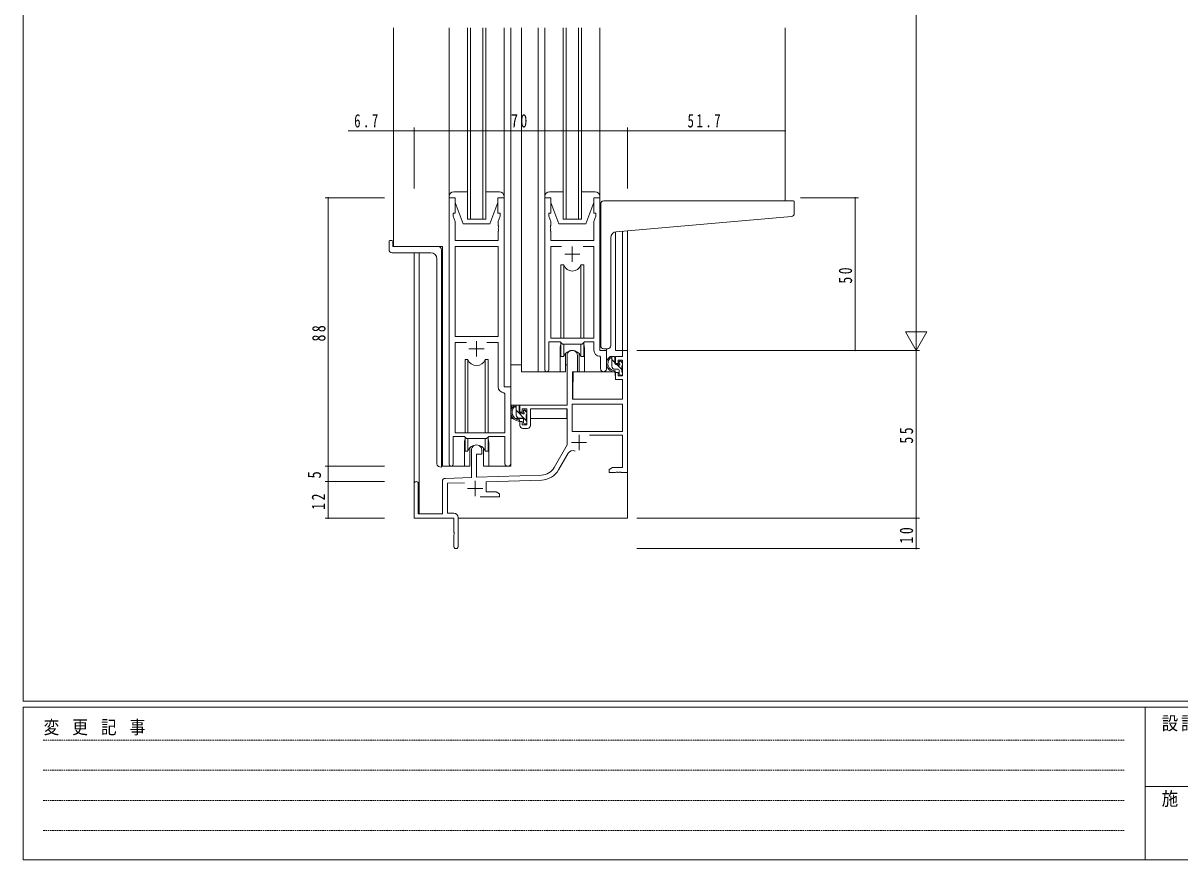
# Model space of a CAD drawing. Units: millimetres, scale not verified. Extents: x -567 to 567, y -403 to 403.
# Drawn here: x -562.7 to -183.4, y -403 to -128.7 of the extents above; entities that cross this region are included whole.
import ezdxf
from ezdxf.enums import TextEntityAlignment as Align

# ---------------------------------------------------------------- set-up
doc = ezdxf.new("R2010")
doc.units = ezdxf.units.MM
doc.header["$LTSCALE"] = 2
doc.linetypes.add('USER1', pattern=[0.375, 0.25, -0.125])
for name, color, linetype, lineweight in [('0-1_YKK_ZWAK', 7, 'Continuous', 18), ('0-3_YKK_11', 7, 'Continuous', 18), ('0-4_YKK_12', 2, 'Continuous', 18), ('0-5_YKK_13', 4, 'Continuous', 18), ('0-6_YKK_D', 6, 'Continuous', 18)]:
    doc.layers.add(name, color=color, linetype=linetype, lineweight=lineweight)
doc.styles.add('ＭＳ ゴシック', font='')
doc.styles.get('ＭＳ ゴシック').set_extended_font_data('MS Gothic')

msp = doc.modelspace()

# ---------------------------------------------------------------- linework, layer by layer
at = {"layer": '0-1_YKK_ZWAK'}
for p, q in [((-562.726, -350.982), (-562.726, 399.018)), ((537.274, -350.982), (-562.726, -350.982)), ((-562.726, -402.982), (-562.726, -352.982)), ((483.274, -352.982), (-562.726, -352.982)), ((-194.726, -352.982), (-194.726, -402.982)), ((-194.726, -378.981), (-10.726, -378.981)), ((-562.726, -402.982), (483.274, -402.982))]:
    msp.add_line(p, q, dxfattribs=at)
at = {"layer": '0-1_YKK_ZWAK', "linetype": 'USER1'}
for p, q in [((-556.157, -363.714), (-201.596, -363.714)), ((-556.157, -373.612), (-201.596, -373.612)), ((-556.157, -383.51), (-201.596, -383.51)), ((-556.157, -393.408), (-201.596, -393.408))]:
    msp.add_line(p, q, dxfattribs=at)
at = {"layer": '0-3_YKK_11'}
for p, q in [((-421.026, -185.982), (-423.026, -185.982)), ((-423.026, -185.982), (-423.026, -273.332)), ((-421.026, -190.982), (-421.026, -185.982)), ((-407.026, -185.982), (-407.026, -190.982)), ((-405.026, -185.982), (-407.026, -185.982)), ((-405.026, -247.982), (-405.026, -185.982)), ((-389.626, -185.982), (-391.626, -185.982)), ((-391.626, -185.982), (-391.626, -242.332)), ((-373.626, -185.982), (-375.626, -185.982)), ((-375.626, -185.982), (-375.626, -190.982)), ((-373.626, -235.982), (-373.626, -185.982)), ((-421.096, -199.982), (-421.096, -193.713)), ((-406.956, -196.941), (-406.956, -199.982)), ((-389.696, -199.982), (-389.696, -196.941)), ((-375.556, -193.713), (-375.556, -199.982)), ((-406.956, -199.982), (-421.096, -199.982)), ((-375.556, -199.982), (-389.696, -199.982)), ((-406.956, -201.912), (-421.096, -201.912)), ((-421.096, -201.912), (-421.096, -231.482)), ((-421.096, -201.912), (-421.096, -231.482)), ((-406.956, -231.482), (-406.956, -201.912)), ((-386.213, -201.912), (-389.696, -201.912)), ((-386.213, -201.912), (-389.696, -201.912)), ((-389.696, -201.912), (-389.696, -231.982)), ((-385.126, -204.482), (-380.126, -204.482)), ((-382.626, -201.982), (-382.626, -206.982)), ((-375.556, -201.912), (-379.039, -201.912)), ((-375.556, -231.982), (-375.556, -201.912)), ((-421.096, -231.482), (-406.956, -231.482)), ((-417.376, -233.412), (-421.096, -233.412)), ((-417.376, -233.412), (-421.096, -233.412)), ((-421.096, -233.412), (-421.096, -262.982)), ((-414.026, -232.982), (-414.026, -237.982)), ((-406.956, -233.412), (-410.676, -233.412)), ((-406.956, -247.912), (-406.956, -233.412)), ((-390.326, -242.332), (-390.326, -233.182)), ((-390.326, -233.182), (-386.626, -233.182)), ((-389.696, -231.982), (-375.556, -231.982)), ((-375.556, -233.182), (-375.556, -235.912)), ((-416.526, -235.482), (-411.526, -235.482)), ((-384.326, -253.982), (-384.326, -237.682)), ((-380.926, -237.682), (-380.926, -242.982)), ((-373.643, -237.911), (-373.356, -238.21)), ((-371.426, -235.982), (-373.626, -235.982)), ((-373.356, -238.21), (-373.356, -242.017)), ((-371.426, -242.017), (-371.426, -235.982)), ((-368.426, -240.282), (-368.426, -237.982)), ((-368.426, -237.982), (-366.156, -237.982)), ((-364.526, -235.982), (-364.526, -275.982)), ((-366.156, -239.182), (-367.626, -239.182)), ((-366.156, -244.382), (-366.156, -239.182)), ((-380.926, -242.982), (-382.526, -242.982)), ((-382.526, -242.982), (-382.526, -251.982)), ((-366.156, -245.582), (-368.426, -245.582)), ((-367.626, -244.382), (-366.156, -244.382)), ((-366.156, -251.982), (-366.156, -245.582)), ((-404.756, -250.21), (-405.043, -249.911)), ((-402.826, -247.982), (-405.026, -247.982)), ((-404.756, -262.982), (-404.756, -250.21)), ((-402.826, -273.017), (-402.826, -247.982)), ((-399.826, -256.282), (-399.826, -253.982)), ((-399.826, -253.982), (-384.326, -253.982)), ((-382.696, -253.612), (-382.696, -262.582)), ((-366.156, -253.612), (-382.696, -253.612)), ((-366.156, -253.612), (-382.696, -253.612)), ((-382.526, -251.982), (-366.156, -251.982)), ((-366.156, -262.582), (-366.156, -253.612)), ((-399.026, -256.282), (-399.826, -256.282)), ((-397.526, -255.182), (-399.026, -255.182)), ((-399.026, -255.182), (-399.026, -256.282)), ((-397.526, -260.382), (-397.526, -255.182)), ((-396.326, -255.182), (-396.326, -260.582)), ((-384.326, -255.182), (-396.326, -255.182)), ((-384.326, -266.982), (-384.326, -255.182)), ((-397.326, -261.582), (-398.826, -261.582)), ((-421.726, -264.182), (-418.026, -264.182)), ((-421.726, -273.332), (-421.726, -264.182)), ((-421.096, -262.982), (-404.756, -262.982)), ((-410.026, -264.182), (-404.756, -264.182)), ((-404.756, -264.182), (-404.756, -273.017)), ((-382.696, -262.582), (-366.156, -262.582)), ((-380.426, -263.682), (-380.426, -268.682)), ((-366.156, -263.782), (-377.027, -263.782)), ((-366.156, -274.352), (-366.156, -263.782)), ((-415.726, -277.651), (-415.726, -268.682)), ((-388.58, -274.351), (-384.326, -266.982)), ((-382.926, -266.182), (-377.926, -266.182)), ((-414.026, -269.982), (-414.026, -277.591)), ((-384.033, -269.734), (-387.169, -275.166)), ((-414.026, -277.591), (-392.736, -276.848)), ((-369.435, -274.352), (-366.156, -274.352)), ((-366.751, -275.862), (-367.301, -275.862)), ((-434.526, -290.982), (-434.526, -279.682)), ((-433.126, -279.682), (-433.126, -289.582)), ((-425.226, -289.582), (-425.226, -278.948)), ((-424.261, -277.949), (-415.726, -277.651)), ((-417.959, -279.36), (-423.596, -279.556)), ((-423.596, -279.556), (-423.596, -289.352)), ((-414.526, -278.782), (-414.526, -283.782)), ((-392.679, -278.477), (-410.826, -279.111)), ((-410.826, -279.111), (-410.826, -282.352)), ((-417.026, -281.282), (-412.026, -281.282)), ((-421.526, -290.982), (-434.526, -290.982)), ((-433.126, -289.582), (-425.226, -289.582)), ((-423.596, -289.352), (-421.526, -289.352)), ((-421.526, -295.524), (-421.526, -290.982)), ((-420.026, -290.852), (-420.026, -300.232)), ((-421.526, -300.232), (-421.526, -296.441))]:
    msp.add_line(p, q, dxfattribs=at)
for points in [[(-389.696, -196.941), (-389.816, -196.757), (-389.816, -196.207), (-389.696, -196.024), (-389.696, -195.941), (-389.816, -195.757), (-389.816, -195.207), (-389.696, -195.024), (-389.696, -193.713), (-390.326, -191.982), (-390.326, -190.982), (-389.626, -190.982), (-389.626, -185.982)], [(-421.096, -193.713), (-421.726, -191.982), (-421.726, -190.982), (-421.026, -190.982)], [(-407.026, -190.982), (-406.326, -190.982), (-406.326, -191.982), (-406.956, -193.713), (-406.956, -195.024), (-406.836, -195.207), (-406.836, -195.757), (-406.956, -195.941), (-406.956, -196.024), (-406.836, -196.207), (-406.836, -196.757), (-406.956, -196.941)], [(-375.626, -190.982), (-374.926, -190.982), (-374.926, -191.982), (-375.556, -193.713)], [(-386.626, -233.182), (-385.896, -233.912), (-379.356, -233.912)], [(-379.356, -233.912), (-378.626, -233.182), (-375.556, -233.182)], [(-366.156, -237.982), (-366.156, -235.982), (-364.526, -235.982)], [(-367.626, -239.182), (-367.626, -240.282), (-368.426, -240.282)], [(-368.426, -245.582), (-368.426, -243.282), (-367.626, -243.282), (-367.626, -244.382)], [(-399.826, -260.582), (-399.826, -259.282), (-399.026, -259.282), (-399.026, -260.382), (-397.526, -260.382)], [(-418.026, -264.182), (-417.296, -264.912), (-410.756, -264.912), (-410.026, -264.182)], [(-412.326, -268.682), (-412.326, -269.982), (-414.026, -269.982)], [(-367.301, -275.862), (-367.484, -275.982), (-367.568, -275.982), (-367.751, -275.862), (-368.301, -275.862), (-368.484, -275.982), (-370.526, -275.982), (-370.526, -274.982), (-369.435, -274.352)], [(-364.526, -275.982), (-366.568, -275.982), (-366.751, -275.862)], [(-410.826, -282.352), (-407.617, -282.352), (-406.526, -282.982), (-406.526, -283.982), (-412.876, -283.982)], [(-421.526, -296.441), (-421.406, -296.257), (-421.406, -295.707), (-421.526, -295.524)]]:
    msp.add_lwpolyline(points, dxfattribs=at)
for centre, radius, start, end in [((-382.626, -237.682), 1.7, 359.99999, 180.00001), ((-373.556, -235.912), 2, 180, 267.50807), ((-390.976, -242.332), 0.65, 179.99999, 0.00001), ((-372.391, -242.017), 0.965, 179.99999, 0.00001), ((-404.956, -247.912), 2, 180, 267.50807), ((-398.826, -260.582), 1, 180.00001, 269.99999), ((-397.326, -260.582), 1, 270.00001, 359.99999), ((-414.026, -268.682), 1.7, 359.99999, 180.00001), ((-382.474, -270.634), 1.8, 65.29866, 149.99999), ((-403.791, -273.017), 0.965, 179.99999, 0.00001), ((-422.376, -273.332), 0.65, 179.99999, 0.00001), ((-392.91, -271.851), 5, 271.99999, 330), ((-392.91, -271.851), 6.63, 272, 330), ((-433.826, -279.682), 0.7, 359.99999, 180.00001), ((-424.226, -278.948), 1, 91.99998, 180), ((-421.526, -290.852), 1.5, 0.00001, 89.99999), ((-420.776, -300.232), 0.75, 179.99999, 0.00001)]:
    msp.add_arc(centre, radius, start, end, dxfattribs=at)
at = {"layer": '0-4_YKK_12'}
for p, q in [((-441.226, -130.232), (-441.226, -201.982)), ((-417.026, -192.982), (-417.026, -130.232)), ((-416.026, -130.232), (-416.026, -192.982)), ((-412.026, -192.982), (-412.026, -130.232)), ((-411.026, -130.232), (-411.026, -192.982)), ((-402.826, -130.232), (-402.826, -273.982)), ((-399.326, -130.232), (-399.326, -242.982)), ((-393.826, -130.232), (-393.826, -242.982)), ((-385.626, -192.982), (-385.626, -130.232)), ((-384.626, -130.232), (-384.626, -192.982)), ((-380.626, -192.982), (-380.626, -130.232)), ((-379.626, -130.232), (-379.626, -192.982)), ((-312.826, -130.232), (-312.826, -186.985)), ((-411.026, -192.982), (-417.026, -192.982)), ((-379.626, -192.982), (-385.626, -192.982)), ((-368.426, -197.125), (-368.426, -235.982)), ((-366.156, -235.982), (-366.156, -196.914)), ((-364.526, -196.771), (-364.526, -235.982)), ((-425.226, -201.982), (-441.226, -201.982)), ((-434.526, -279.682), (-434.526, -203.982)), ((-432.896, -203.982), (-432.896, -289.582)), ((-425.226, -201.982), (-425.226, -273.982)), ((-386.626, -235.482), (-386.626, -242.982)), ((-378.626, -235.482), (-378.626, -242.982)), ((-371.426, -235.482), (-371.426, -236.282)), ((-371.426, -236.282), (-371.426, -235.982)), ((-365.856, -235.982), (-368.426, -235.982)), ((-386.626, -242.982), (-399.326, -242.982)), ((-372.399, -242.982), (-378.626, -242.982)), ((-418.026, -266.482), (-418.026, -273.982)), ((-410.026, -266.482), (-410.026, -273.982)), ((-418.026, -273.982), (-425.226, -273.982)), ((-402.826, -273.982), (-410.026, -273.982)), ((-364.526, -275.482), (-364.526, -290.982)), ((-420.026, -290.982), (-364.526, -290.982))]:
    msp.add_line(p, q, dxfattribs=at)
for centre, start, end in [((-382.626, -235.482), 159.63587, 180), ((-382.626, -235.482), 0, 20.36413), ((-414.026, -266.482), 159.63587, 180), ((-414.026, -266.482), 0, 20.36413)]:
    msp.add_arc(centre, 4, start, end, dxfattribs=at)
at = {"layer": '0-5_YKK_13'}
for p, q in [((-423.026, -130.232), (-423.026, -191.482)), ((-405.026, -130.232), (-405.026, -191.482)), ((-391.626, -130.232), (-391.626, -191.482)), ((-373.626, -130.232), (-373.626, -191.482)), ((-417.026, -183.982), (-421.526, -183.982)), ((-406.526, -183.982), (-411.026, -183.982)), ((-405.026, -185.982), (-405.026, -185.482)), ((-385.626, -183.982), (-390.126, -183.982)), ((-375.126, -183.982), (-379.626, -183.982)), ((-421.026, -187.482), (-418.426, -194.482)), ((-407.026, -187.482), (-409.626, -194.482)), ((-407.026, -187.482), (-407.026, -185.982)), ((-407.026, -185.982), (-405.026, -185.982)), ((-389.626, -187.482), (-387.026, -194.482)), ((-375.626, -187.482), (-378.226, -194.482)), ((-375.626, -187.482), (-375.626, -185.982)), ((-373.326, -196.537), (-373.326, -187.985)), ((-372.326, -186.985), (-310.126, -186.985)), ((-309.826, -191.069), (-309.826, -187.285)), ((-368.2, -197.093), (-310.739, -192.065)), ((-418.426, -194.482), (-409.626, -194.482)), ((-387.026, -194.482), (-378.226, -194.482)), ((-373.326, -196.537), (-373.326, -197.541)), ((-442.726, -200.282), (-442.726, -202.982)), ((-442.426, -199.982), (-441.826, -199.982)), ((-441.526, -200.282), (-441.526, -201.682)), ((-373.326, -234.485), (-373.326, -197.541)), ((-370.026, -234.485), (-370.026, -199.085)), ((-429.026, -203.982), (-441.726, -203.982)), ((-426.528, -201.982), (-441.226, -201.982)), ((-425.528, -274.257), (-425.528, -202.982)), ((-427.026, -205.982), (-427.026, -273.21)), ((-385.454, -207.982), (-386.376, -207.982)), ((-386.376, -207.982), (-386.376, -231.982)), ((-385.454, -231.982), (-385.454, -207.982)), ((-378.876, -207.982), (-379.798, -207.982)), ((-379.798, -231.982), (-379.798, -207.982)), ((-378.876, -231.982), (-378.876, -207.982)), ((-386.376, -233.432), (-386.376, -237.982)), ((-385.454, -237.982), (-385.454, -233.912)), ((-379.798, -237.982), (-379.798, -233.912)), ((-378.876, -237.982), (-378.876, -233.432)), ((-386.376, -237.982), (-385.454, -237.982)), ((-384.876, -236.998), (-384.876, -242.982)), ((-380.376, -242.982), (-380.376, -236.998)), ((-379.798, -237.982), (-378.876, -237.982)), ((-371.026, -235.485), (-372.326, -235.485)), ((-368.956, -237.982), (-370.256, -237.982)), ((-369.656, -241.182), (-369.656, -237.982)), ((-368.656, -239.955), (-369.656, -238.955)), ((-368.656, -240.282), (-368.656, -238.282)), ((-416.854, -238.982), (-417.776, -238.982)), ((-417.776, -238.982), (-417.776, -262.982)), ((-416.854, -262.982), (-416.854, -238.982)), ((-410.276, -238.982), (-411.198, -238.982)), ((-411.198, -262.982), (-411.198, -238.982)), ((-410.276, -262.982), (-410.276, -238.982)), ((-399.326, -240.782), (-402.822, -240.782)), ((-402.822, -253.982), (-402.822, -240.782)), ((-384.876, -240.782), (-384.326, -240.782)), ((-367.556, -242.182), (-368.656, -242.182)), ((-367.717, -240.582), (-368.356, -240.582)), ((-366.356, -242.255), (-368.029, -240.582)), ((-367.256, -239.782), (-367.256, -240.121)), ((-367.256, -242.482), (-367.256, -243.782)), ((-366.244, -240.07), (-366.744, -239.57)), ((-366.356, -243.082), (-366.356, -241.082)), ((-366.156, -240.882), (-366.156, -240.282)), ((-384.876, -242.982), (-386.626, -242.982)), ((-382.421, -245.482), (-382.526, -245.482)), ((-382.402, -243.28), (-382.456, -249.482)), ((-368.524, -242.982), (-382.102, -242.982)), ((-378.626, -242.982), (-380.376, -242.982)), ((-368.524, -242.982), (-368.456, -245.582)), ((-368.456, -245.582), (-366.487, -245.582)), ((-366.956, -244.082), (-366.456, -244.082)), ((-366.156, -249.482), (-366.187, -245.88)), ((-366.156, -243.782), (-366.156, -243.282)), ((-382.456, -249.482), (-382.437, -251.685)), ((-366.175, -251.685), (-366.156, -249.482)), ((-384.626, -253.982), (-402.822, -253.982)), ((-402.622, -253.982), (-402.622, -255.234)), ((-400.356, -253.982), (-401.656, -253.982)), ((-401.056, -257.182), (-401.056, -253.982)), ((-382.526, -250.412), (-382.447, -250.491)), ((-382.137, -251.982), (-366.475, -251.982)), ((-402.622, -257.372), (-402.622, -258.282)), ((-397.756, -258.938), (-401.056, -255.638)), ((-400.056, -256.282), (-400.056, -254.282)), ((-399.117, -256.582), (-399.756, -256.582)), ((-398.656, -255.782), (-398.656, -256.121)), ((-397.556, -256.31), (-398.382, -255.484)), ((-397.644, -256.07), (-398.144, -255.57)), ((-397.756, -259.082), (-397.756, -257.082)), ((-397.556, -256.882), (-397.556, -256.282)), ((-384.422, -255.263), (-384.422, -258.282)), ((-402.622, -258.282), (-402.041, -258.282)), ((-401.345, -258.282), (-398.732, -258.282)), ((-398.956, -258.182), (-400.056, -258.182)), ((-398.656, -258.482), (-398.656, -259.782)), ((-398.356, -260.082), (-397.856, -260.082)), ((-397.756, -258.282), (-397.526, -258.282)), ((-397.556, -259.782), (-397.556, -259.282)), ((-384.422, -258.282), (-396.326, -258.282)), ((-417.776, -264.432), (-417.776, -268.982)), ((-416.854, -268.982), (-416.854, -264.912)), ((-411.198, -268.982), (-411.198, -264.912)), ((-410.276, -268.982), (-410.276, -264.432)), ((-417.776, -268.982), (-416.854, -268.982)), ((-416.276, -267.998), (-416.276, -273.982)), ((-411.776, -273.982), (-411.776, -267.998)), ((-411.198, -268.982), (-410.276, -268.982)), ((-426.113, -274.206), (-426.026, -274.214)), ((-425.528, -274.257), (-426.026, -274.214)), ((-418.026, -273.982), (-416.276, -273.982)), ((-411.776, -273.982), (-410.026, -273.982))]:
    msp.add_line(p, q, dxfattribs=at)
for points in [[(-423.026, -185.482), (-423.026, -185.982), (-421.026, -185.982), (-421.026, -187.482)], [(-391.626, -185.482), (-391.626, -185.982), (-389.626, -185.982), (-389.626, -187.482)], [(-375.626, -185.982), (-373.626, -185.982), (-373.626, -185.482)]]:
    msp.add_lwpolyline(points, dxfattribs=at)
for centre, radius, start, end in [((-421.526, -185.482), 1.5, 90, 180), ((-406.526, -185.482), 1.5, 0, 90), ((-390.126, -185.482), 1.5, 90, 180), ((-375.126, -185.482), 1.5, 0, 90), ((-372.326, -187.985), 1, 135.573, 180), ((-372.326, -187.985), 1, 90, 135.573), ((-372.326, -187.985), 1, 121.36694, 135.573), ((-310.126, -187.285), 0.3, 0, 90), ((-310.826, -191.069), 1, 275, 0), ((-368.026, -199.085), 2, 95, 180), ((-442.426, -200.282), 0.3, 90, 180), ((-441.826, -200.282), 0.3, 0, 90), ((-441.726, -202.982), 1, 180, 270), ((-441.226, -201.682), 0.3, 180, 270), ((-429.026, -205.982), 2, 0, 90), ((-426.528, -202.982), 1, 0, 90), ((-382.626, -206.982), 3, 199.4715, 340.5285), ((-372.326, -234.485), 1, 180, 270), ((-371.026, -234.485), 1, 270, 0), ((-382.626, -238.982), 3, 19.47123, 160.52877), ((-368.542, -240.303), 2.885, 126.45193, 263.90389), ((-368.456, -240.269), 2.504, 139.45806, 259.25217), ((-370.516, -238.387), 0.3, 301.6219, 336.95039), ((-370.056, -238.582), 0.2, 36.8699, 156.95039), ((-369.656, -238.282), 0.3, 216.8699, 270), ((-368.956, -238.282), 0.3, 0, 90), ((-414.026, -237.982), 3, 199.4715, 340.5285), ((-368.656, -241.182), 1, 180, 270), ((-368.778, -242.932), 0.25, 253.6388, 125.58163), ((-368.356, -240.282), 0.3, 180, 270), ((-367.717, -240.882), 0.3, 33.05573, 90), ((-367.556, -242.482), 0.3, 0, 90), ((-367.256, -240.582), 0.25, 213.05573, 56.94427), ((-366.956, -239.782), 0.3, 45, 180), ((-366.956, -240.121), 0.3, 180, 236.94427), ((-366.356, -240.882), 0.2, 270, 0), ((-366.456, -240.282), 0.3, 0, 45), ((-382.102, -243.282), 0.3, 90, 179.5), ((-366.956, -243.782), 0.3, 180, 270), ((-366.487, -245.882), 0.3, 0.5, 90), ((-366.456, -243.782), 0.3, 270, 0), ((-366.356, -243.282), 0.2, 0, 90), ((-399.942, -256.303), 2.885, 126.45193, 263.90389), ((-400.356, -254.282), 0.3, 0, 90), ((-382.137, -251.682), 0.3, 180.5, 270), ((-366.475, -251.682), 0.3, 270, 359.5), ((-399.856, -256.269), 2.504, 139.45806, 259.25217), ((-401.916, -254.387), 0.3, 301.6219, 336.95039), ((-401.456, -254.582), 0.2, 36.8699, 156.95039), ((-401.056, -254.282), 0.3, 216.8699, 270), ((-400.056, -257.182), 1, 180, 270), ((-399.756, -256.282), 0.3, 180, 270), ((-399.117, -256.882), 0.3, 33.05573, 90), ((-398.656, -256.582), 0.25, 213.05573, 56.94427), ((-398.356, -255.782), 0.3, 45, 180), ((-398.356, -256.121), 0.3, 180, 236.94427), ((-397.756, -256.882), 0.2, 270, 0), ((-397.856, -256.282), 0.3, 0, 45), ((-400.178, -258.932), 0.25, 253.6388, 125.58163), ((-398.956, -258.482), 0.3, 0, 90), ((-398.356, -259.782), 0.3, 180, 270), ((-397.856, -259.782), 0.3, 270, 0), ((-397.756, -259.282), 0.2, 0, 90), ((-414.026, -269.982), 3, 19.47123, 160.52877), ((-426.026, -273.21), 1, 180, 265)]:
    msp.add_arc(centre, radius, start, end, dxfattribs=at)
at = {"layer": '0-6_YKK_D'}
for p, q in [((-269.826, 157.018), (-269.826, -228.982)), ((-441.226, -182.982), (-441.226, -162.982)), ((-434.526, -182.982), (-434.526, -162.982)), ((-434.526, -182.982), (-434.526, -162.982)), ((-364.526, -182.982), (-364.526, -162.982)), ((-364.526, -182.982), (-364.526, -162.982)), ((-312.826, -185.985), (-312.826, -162.982)), ((-441.226, -163.982), (-456.126, -163.982)), ((-434.526, -163.982), (-441.226, -163.982)), ((-434.526, -163.982), (-364.526, -163.982)), ((-364.526, -163.982), (-312.826, -163.982)), ((-444.226, -185.982), (-463.726, -185.982)), ((-462.726, -273.982), (-462.726, -185.982)), ((-307.826, -185.982), (-288.826, -185.982)), ((-289.826, -235.982), (-289.826, -185.982)), ((-269.826, -235.982), (-269.826, -223.858)), ((-266.326, -229.92), (-273.326, -229.92)), ((-269.826, -235.982), (-273.326, -229.92)), ((-269.826, -235.982), (-266.326, -229.92)), ((-361.526, -235.982), (-268.826, -235.982)), ((-314.826, -235.982), (-268.826, -235.982)), ((-307.826, -235.982), (-288.826, -235.982)), ((-269.826, -235.982), (-269.826, -290.982)), ((-444.226, -273.982), (-463.726, -273.982)), ((-444.226, -273.982), (-463.726, -273.982)), ((-462.726, -278.982), (-462.726, -273.982)), ((-444.226, -278.982), (-463.726, -278.982)), ((-444.226, -278.982), (-463.726, -278.982)), ((-462.726, -278.982), (-462.726, -290.982)), ((-444.226, -290.982), (-463.726, -290.982)), ((-361.526, -290.982), (-268.826, -290.982)), ((-361.526, -290.982), (-268.826, -290.982)), ((-269.826, -290.982), (-269.826, -300.982)), ((-361.526, -300.982), (-268.826, -300.982))]:
    msp.add_line(p, q, dxfattribs=at)
for centre, start, end in [((-441.226, -163.982), 0, 180), ((-441.226, -163.982), 180, 0), ((-434.526, -163.982), 0, 180), ((-434.526, -163.982), 0, 180), ((-434.526, -163.982), 180, 0), ((-434.526, -163.982), 180, 0), ((-364.526, -163.982), 0, 180), ((-364.526, -163.982), 0, 180), ((-364.526, -163.982), 180, 0), ((-364.526, -163.982), 180, 0), ((-312.826, -163.982), 0, 180), ((-312.826, -163.982), 180, 0), ((-462.726, -185.982), 90, 270), ((-462.726, -185.982), 270, 90), ((-289.826, -185.982), 90, 270), ((-289.826, -185.982), 270, 90), ((-289.826, -235.982), 90, 270), ((-289.826, -235.982), 270, 90), ((-462.726, -273.982), 90, 270), ((-462.726, -273.982), 90, 270), ((-462.726, -273.982), 270, 90), ((-462.726, -273.982), 270, 90), ((-462.726, -278.982), 90, 270), ((-462.726, -278.982), 90, 270), ((-462.726, -278.982), 270, 90), ((-462.726, -278.982), 270, 90), ((-462.726, -290.982), 90, 270), ((-462.726, -290.982), 270, 90), ((-269.826, -290.982), 90, 270), ((-269.826, -290.982), 90, 270), ((-269.826, -290.982), 270, 90), ((-269.826, -290.982), 270, 90), ((-269.826, -300.982), 90, 270), ((-269.826, -300.982), 270, 90)]:
    msp.add_arc(centre, 0.106, start, end, dxfattribs=at)

# ---------------------------------------------------------------- texts
at = {"layer": '0-1_YKK_ZWAK', "char_height": 4.399, "attachment_point": 7, "style": 'ＭＳ ゴシック'}
for s, insert in [('\\T1.17;\\W0.9;設計監理', (-189.341, -360.886)), ('\\T1.23;\\W0.85;変\\~更\\~記\\~事', (-555.991, -362.192)), ('\\T1.17;\\W0.9;施\u3000\u3000工', (-189.341, -385.631))]:
    msp.add_mtext(s, dxfattribs=dict(at, insert=insert))
at = {"layer": '0-6_YKK_D', "color": 7, "style": 'ＭＳ ゴシック', "width": 0.8}
msp.add_text('5', height=4.399, rotation=90, dxfattribs=at).set_placement((-463.726, -277.993), align=Align.BOTTOM_LEFT)
at = {"layer": '0-6_YKK_D', "color": 7, "char_height": 4.399, "attachment_point": 7, "style": 'ＭＳ ゴシック'}
for s, insert in [('\\T1.38;\\W0.7;6.7', (-454.168, -162.982)), ('\\T1.37;\\W0.75;70', (-402.718, -162.982)), ('\\T1.39;\\W0.7;51.7', (-344.84, -162.982))]:
    msp.add_mtext(s, dxfattribs=dict(at, insert=insert))
at = {"layer": '0-6_YKK_D', "color": 7, "char_height": 4.399, "attachment_point": 7, "rotation": 90, "style": 'ＭＳ ゴシック'}
for s, insert in [('\\T1.37;\\W0.75;50', (-290.826, -214.113)), ('\\T1.37;\\W0.75;88', (-463.526, -233.077)), ('\\T1.37;\\W0.75;55', (-270.826, -266.552)), ('\\T1.37;\\W0.75;12', (-463.726, -288.235)), ('\\T1.37;\\W0.75;10', (-270.826, -299.284))]:
    msp.add_mtext(s, dxfattribs=dict(at, insert=insert))

doc.saveas('drawing.dxf')
